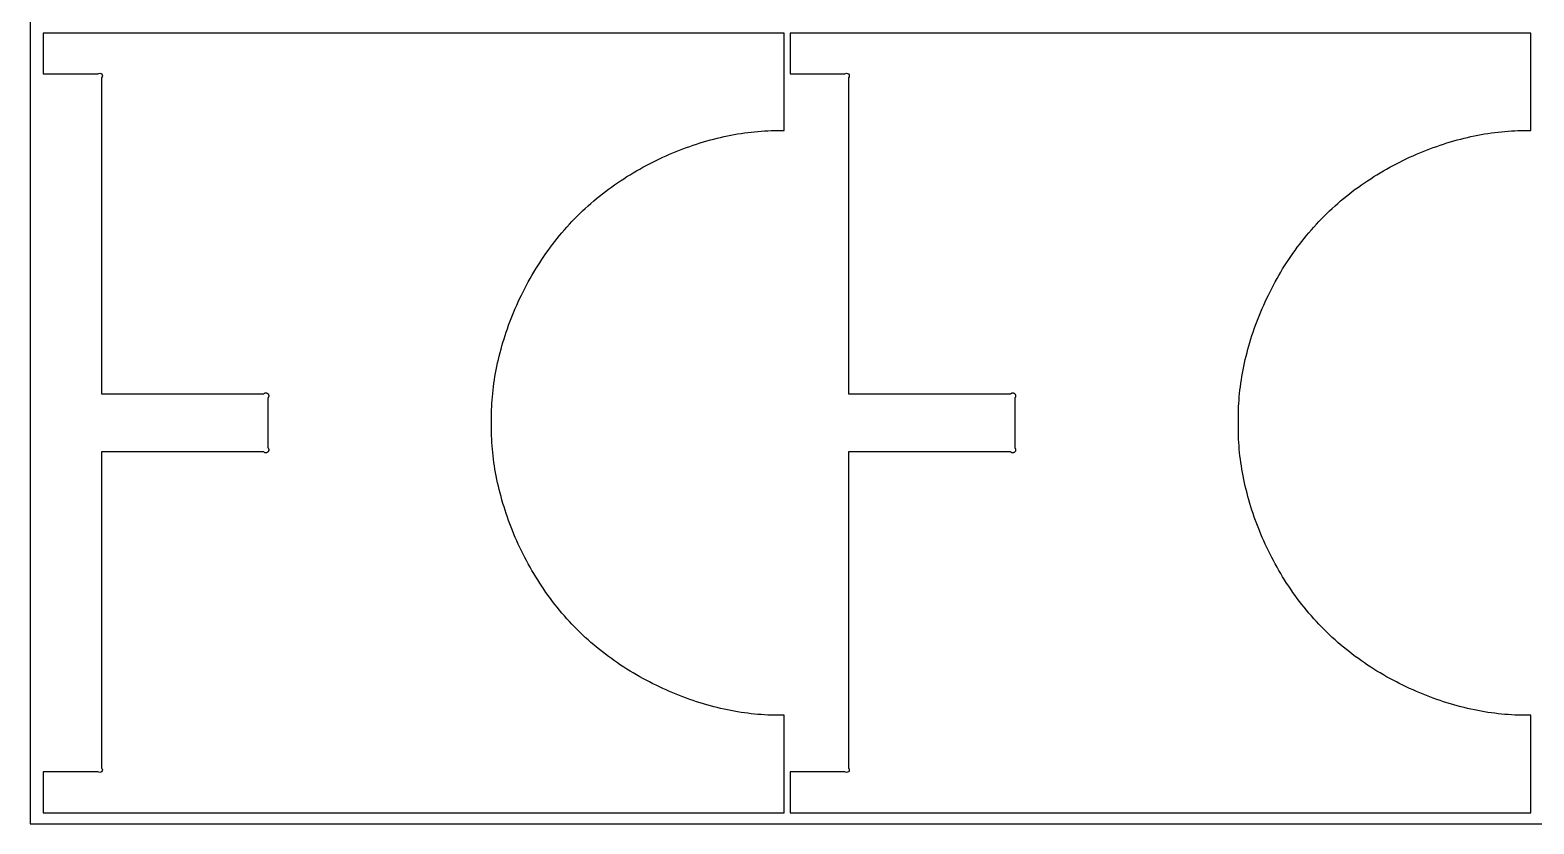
# Model space of a CAD drawing. Header units: millimetres. Extents: x 30777 to 32877, y 4913 to 5813.
# Drawn here: x 30777 to 31639, y 4913 to 5368 of the extents above; entities that cross this region are included whole.
import ezdxf

# ---------------------------------------------------------------- set-up
doc = ezdxf.new("R2010")
doc.units = ezdxf.units.MM
doc.layers.add('Predeterminada', color=18, linetype='Continuous', true_color=0x000000)
doc.layers.add('TABURETE_ASPIRE', color=18, linetype='Continuous', true_color=0x4c0000)

msp = doc.modelspace()

# ---------------------------------------------------------------- linework, layer by layer
at = {"layer": 'Predeterminada'}
msp.add_lwpolyline([(30776.86, 4912.79), (32876.86, 4912.79), (32876.86, 5812.79), (30776.86, 5812.79)], close=True, dxfattribs=at)
at = {"layer": 'TABURETE_ASPIRE'}
for p, q in [((30817.84, 5366.14), (30784.33, 5366.14)), ((30784.33, 5366.14), (30784.33, 5342.69)), ((31208.88, 5366.14), (30817.84, 5366.14)), ((31208.88, 5310.28), (31208.88, 5366.14)), ((31245.84, 5366.14), (31212.33, 5366.14)), ((31212.33, 5366.14), (31212.33, 5342.69)), ((31636.88, 5366.14), (31245.84, 5366.14)), ((31636.88, 5310.28), (31636.88, 5366.14)), ((30784.33, 5342.69), (30815.71, 5342.69)), ((30817.84, 5340.55), (30817.84, 5159.36)), ((31212.33, 5342.69), (31243.71, 5342.69)), ((31245.84, 5340.55), (31245.84, 5159.36)), ((31182.32, 5308.31), (31184.27, 5308.62)), ((31184.27, 5308.62), (31186.2, 5308.91)), ((31186.2, 5308.91), (31188.14, 5309.17)), ((31188.14, 5309.17), (31190.06, 5309.41)), ((31190.06, 5309.41), (31191.98, 5309.62)), ((31191.98, 5309.62), (31193.89, 5309.8)), ((31193.89, 5309.8), (31195.8, 5309.95)), ((31195.8, 5309.95), (31197.7, 5310.08)), ((31197.7, 5310.08), (31199.58, 5310.18)), ((31199.58, 5310.18), (31201.46, 5310.26)), ((31201.46, 5310.26), (31203.33, 5310.3)), ((31203.33, 5310.3), (31205.19, 5310.32)), ((31205.19, 5310.32), (31207.04, 5310.32)), ((31207.04, 5310.32), (31208.88, 5310.28)), ((31610.32, 5308.31), (31612.27, 5308.62)), ((31612.27, 5308.62), (31614.2, 5308.91)), ((31614.2, 5308.91), (31616.14, 5309.17)), ((31616.14, 5309.17), (31618.06, 5309.41)), ((31618.06, 5309.41), (31619.98, 5309.62)), ((31619.98, 5309.62), (31621.89, 5309.8)), ((31621.89, 5309.8), (31623.8, 5309.95)), ((31623.8, 5309.95), (31625.7, 5310.08)), ((31625.7, 5310.08), (31627.58, 5310.18)), ((31627.58, 5310.18), (31629.46, 5310.26)), ((31629.46, 5310.26), (31631.33, 5310.3)), ((31631.33, 5310.3), (31633.19, 5310.32)), ((31633.19, 5310.32), (31635.04, 5310.32)), ((31635.04, 5310.32), (31636.88, 5310.28)), ((31149.06, 5299.04), (31151, 5299.79)), ((31151, 5299.79), (31152.95, 5300.51)), ((31152.95, 5300.51), (31154.91, 5301.21)), ((31154.91, 5301.21), (31156.86, 5301.88)), ((31156.86, 5301.88), (31158.82, 5302.53)), ((31158.82, 5302.53), (31160.78, 5303.15)), ((31160.78, 5303.15), (31162.75, 5303.75)), ((31162.75, 5303.75), (31164.71, 5304.32)), ((31164.71, 5304.32), (31166.67, 5304.86)), ((31166.67, 5304.86), (31168.63, 5305.38)), ((31168.63, 5305.38), (31170.6, 5305.88)), ((31170.6, 5305.88), (31172.56, 5306.35)), ((31172.56, 5306.35), (31174.52, 5306.79)), ((31174.52, 5306.79), (31176.47, 5307.21)), ((31176.47, 5307.21), (31178.43, 5307.6)), ((31178.43, 5307.6), (31180.38, 5307.97)), ((31180.38, 5307.97), (31182.32, 5308.31)), ((31577.06, 5299.04), (31579, 5299.79)), ((31579, 5299.79), (31580.95, 5300.51)), ((31580.95, 5300.51), (31582.91, 5301.21)), ((31582.91, 5301.21), (31584.86, 5301.88)), ((31584.86, 5301.88), (31586.82, 5302.53)), ((31586.82, 5302.53), (31588.78, 5303.15)), ((31588.78, 5303.15), (31590.75, 5303.75)), ((31590.75, 5303.75), (31592.71, 5304.32)), ((31592.71, 5304.32), (31594.67, 5304.86)), ((31594.67, 5304.86), (31596.63, 5305.38)), ((31596.63, 5305.38), (31598.6, 5305.88)), ((31598.6, 5305.88), (31600.56, 5306.35)), ((31600.56, 5306.35), (31602.52, 5306.79)), ((31602.52, 5306.79), (31604.47, 5307.21)), ((31604.47, 5307.21), (31606.43, 5307.6)), ((31606.43, 5307.6), (31608.38, 5307.97)), ((31608.38, 5307.97), (31610.32, 5308.31)), ((31129.92, 5290.24), (31131.8, 5291.23)), ((31131.8, 5291.23), (31133.69, 5292.2)), ((31133.69, 5292.2), (31135.58, 5293.14)), ((31135.58, 5293.14), (31137.49, 5294.05)), ((31137.49, 5294.05), (31139.4, 5294.95)), ((31139.4, 5294.95), (31141.32, 5295.81)), ((31141.32, 5295.81), (31143.25, 5296.66)), ((31143.25, 5296.66), (31145.18, 5297.48)), ((31145.18, 5297.48), (31147.11, 5298.27)), ((31147.11, 5298.27), (31149.06, 5299.04)), ((31557.92, 5290.24), (31559.8, 5291.23)), ((31559.8, 5291.23), (31561.69, 5292.2)), ((31561.69, 5292.2), (31563.58, 5293.14)), ((31563.58, 5293.14), (31565.49, 5294.05)), ((31565.49, 5294.05), (31567.4, 5294.95)), ((31567.4, 5294.95), (31569.32, 5295.81)), ((31569.32, 5295.81), (31571.25, 5296.66)), ((31571.25, 5296.66), (31573.18, 5297.48)), ((31573.18, 5297.48), (31575.11, 5298.27)), ((31575.11, 5298.27), (31577.06, 5299.04)), ((31115.27, 5281.5), (31117.06, 5282.67)), ((31117.06, 5282.67), (31118.86, 5283.83)), ((31118.86, 5283.83), (31120.68, 5284.95)), ((31120.68, 5284.95), (31122.5, 5286.06)), ((31122.5, 5286.06), (31124.34, 5287.14)), ((31124.34, 5287.14), (31126.19, 5288.2)), ((31126.19, 5288.2), (31128.05, 5289.23)), ((31128.05, 5289.23), (31129.92, 5290.24)), ((31543.27, 5281.5), (31545.06, 5282.67)), ((31545.06, 5282.67), (31546.86, 5283.83)), ((31546.86, 5283.83), (31548.68, 5284.95)), ((31548.68, 5284.95), (31550.5, 5286.06)), ((31550.5, 5286.06), (31552.34, 5287.14)), ((31552.34, 5287.14), (31554.19, 5288.2)), ((31554.19, 5288.2), (31556.05, 5289.23)), ((31556.05, 5289.23), (31557.92, 5290.24)), ((31103.16, 5272.65), (31104.85, 5273.98)), ((31104.85, 5273.98), (31106.54, 5275.29)), ((31106.54, 5275.29), (31108.26, 5276.58)), ((31108.26, 5276.58), (31109.99, 5277.84)), ((31109.99, 5277.84), (31111.74, 5279.08)), ((31111.74, 5279.08), (31113.5, 5280.3)), ((31113.5, 5280.3), (31115.27, 5281.5)), ((31531.16, 5272.65), (31532.85, 5273.98)), ((31532.85, 5273.98), (31534.54, 5275.29)), ((31534.54, 5275.29), (31536.26, 5276.58)), ((31536.26, 5276.58), (31537.99, 5277.84)), ((31537.99, 5277.84), (31539.74, 5279.08)), ((31539.74, 5279.08), (31541.5, 5280.3)), ((31541.5, 5280.3), (31543.27, 5281.5)), ((31093.46, 5264.19), (31095.03, 5265.65)), ((31095.03, 5265.65), (31096.62, 5267.1)), ((31096.62, 5267.1), (31098.23, 5268.52)), ((31098.23, 5268.52), (31099.85, 5269.91)), ((31099.85, 5269.91), (31101.5, 5271.29)), ((31101.5, 5271.29), (31103.16, 5272.65)), ((31521.46, 5264.19), (31523.03, 5265.65)), ((31523.03, 5265.65), (31524.62, 5267.1)), ((31524.62, 5267.1), (31526.23, 5268.52)), ((31526.23, 5268.52), (31527.85, 5269.91)), ((31527.85, 5269.91), (31529.5, 5271.29)), ((31529.5, 5271.29), (31531.16, 5272.65)), ((31085.92, 5256.55), (31087.39, 5258.12)), ((31087.39, 5258.12), (31088.87, 5259.67)), ((31088.87, 5259.67), (31089.62, 5260.43)), ((31089.62, 5260.43), (31090.38, 5261.2)), ((31090.38, 5261.2), (31091.14, 5261.95)), ((31091.14, 5261.95), (31091.91, 5262.7)), ((31091.91, 5262.7), (31093.46, 5264.19)), ((31513.92, 5256.55), (31515.39, 5258.12)), ((31515.39, 5258.12), (31516.87, 5259.67)), ((31516.87, 5259.67), (31517.62, 5260.43)), ((31517.62, 5260.43), (31518.38, 5261.2)), ((31518.38, 5261.2), (31519.14, 5261.95)), ((31519.14, 5261.95), (31519.91, 5262.7)), ((31519.91, 5262.7), (31521.46, 5264.19)), ((31077.6, 5246.73), (31078.93, 5248.41)), ((31078.93, 5248.41), (31080.28, 5250.07)), ((31080.28, 5250.07), (31081.66, 5251.72)), ((31081.66, 5251.72), (31083.06, 5253.35)), ((31083.06, 5253.35), (31084.48, 5254.96)), ((31084.48, 5254.96), (31085.92, 5256.55)), ((31505.6, 5246.73), (31506.93, 5248.41)), ((31506.93, 5248.41), (31508.28, 5250.07)), ((31508.28, 5250.07), (31509.66, 5251.72)), ((31509.66, 5251.72), (31511.06, 5253.35)), ((31511.06, 5253.35), (31512.48, 5254.96)), ((31512.48, 5254.96), (31513.92, 5256.55)), ((31071.27, 5238.08), (31072.49, 5239.84)), ((31072.49, 5239.84), (31073.73, 5241.58)), ((31073.73, 5241.58), (31075, 5243.32)), ((31075, 5243.32), (31076.29, 5245.03)), ((31076.29, 5245.03), (31077.6, 5246.73)), ((31499.27, 5238.08), (31500.49, 5239.84)), ((31500.49, 5239.84), (31501.73, 5241.58)), ((31501.73, 5241.58), (31503, 5243.32)), ((31503, 5243.32), (31504.29, 5245.03)), ((31504.29, 5245.03), (31505.6, 5246.73)), ((31065.52, 5229.07), (31066.62, 5230.9)), ((31066.62, 5230.9), (31067.75, 5232.71)), ((31067.75, 5232.71), (31068.9, 5234.52)), ((31068.9, 5234.52), (31070.07, 5236.3)), ((31070.07, 5236.3), (31071.27, 5238.08)), ((31493.52, 5229.07), (31494.62, 5230.9)), ((31494.62, 5230.9), (31495.75, 5232.71)), ((31495.75, 5232.71), (31496.9, 5234.52)), ((31496.9, 5234.52), (31498.07, 5236.3)), ((31498.07, 5236.3), (31499.27, 5238.08)), ((31061.33, 5221.66), (31062.34, 5223.53)), ((31062.34, 5223.53), (31063.38, 5225.39)), ((31063.38, 5225.39), (31064.43, 5227.24)), ((31064.43, 5227.24), (31065.52, 5229.07)), ((31489.33, 5221.66), (31490.34, 5223.53)), ((31490.34, 5223.53), (31491.38, 5225.39)), ((31491.38, 5225.39), (31492.43, 5227.24)), ((31492.43, 5227.24), (31493.52, 5229.07)), ((31056.63, 5212.17), (31057.52, 5214.09)), ((31057.52, 5214.09), (31058.44, 5215.99)), ((31058.44, 5215.99), (31059.38, 5217.89)), ((31059.38, 5217.89), (31060.34, 5219.78)), ((31060.34, 5219.78), (31061.33, 5221.66)), ((31484.63, 5212.17), (31485.52, 5214.09)), ((31485.52, 5214.09), (31486.44, 5215.99)), ((31486.44, 5215.99), (31487.38, 5217.89)), ((31487.38, 5217.89), (31488.34, 5219.78)), ((31488.34, 5219.78), (31489.33, 5221.66)), ((31053.3, 5204.46), (31054.1, 5206.4)), ((31054.1, 5206.4), (31054.92, 5208.33)), ((31054.92, 5208.33), (31055.76, 5210.26)), ((31055.76, 5210.26), (31056.63, 5212.17)), ((31481.3, 5204.46), (31482.1, 5206.4)), ((31482.1, 5206.4), (31482.92, 5208.33)), ((31482.92, 5208.33), (31483.76, 5210.26)), ((31483.76, 5210.26), (31484.63, 5212.17)), ((31049.69, 5194.71), (31050.37, 5196.67)), ((31050.37, 5196.67), (31051.06, 5198.62)), ((31051.06, 5198.62), (31051.79, 5200.57)), ((31051.79, 5200.57), (31052.53, 5202.52)), ((31052.53, 5202.52), (31053.3, 5204.46)), ((31477.69, 5194.71), (31478.37, 5196.67)), ((31478.37, 5196.67), (31479.06, 5198.62)), ((31479.06, 5198.62), (31479.79, 5200.57)), ((31479.79, 5200.57), (31480.53, 5202.52)), ((31480.53, 5202.52), (31481.3, 5204.46)), ((31047.26, 5186.87), (31047.83, 5188.83)), ((31047.83, 5188.83), (31048.43, 5190.79)), ((31048.43, 5190.79), (31049.05, 5192.75)), ((31049.05, 5192.75), (31049.69, 5194.71)), ((31475.26, 5186.87), (31475.83, 5188.83)), ((31475.83, 5188.83), (31476.43, 5190.79)), ((31476.43, 5190.79), (31477.05, 5192.75)), ((31477.05, 5192.75), (31477.69, 5194.71)), ((31045.22, 5179.02), (31045.69, 5180.98)), ((31045.69, 5180.98), (31046.19, 5182.94)), ((31046.19, 5182.94), (31046.71, 5184.9)), ((31046.71, 5184.9), (31047.26, 5186.87)), ((31473.22, 5179.02), (31473.69, 5180.98)), ((31473.69, 5180.98), (31474.19, 5182.94)), ((31474.19, 5182.94), (31474.71, 5184.9)), ((31474.71, 5184.9), (31475.26, 5186.87)), ((31043.26, 5169.25), (31043.6, 5171.2)), ((31043.6, 5171.2), (31043.97, 5173.15)), ((31043.97, 5173.15), (31044.36, 5175.1)), ((31044.36, 5175.1), (31044.78, 5177.06)), ((31044.78, 5177.06), (31045.22, 5179.02)), ((31471.26, 5169.25), (31471.6, 5171.2)), ((31471.6, 5171.2), (31471.97, 5173.15)), ((31471.97, 5173.15), (31472.36, 5175.1)), ((31472.36, 5175.1), (31472.78, 5177.06)), ((31472.78, 5177.06), (31473.22, 5179.02)), ((31042.17, 5161.51), (31042.4, 5163.44)), ((31042.4, 5163.44), (31042.66, 5165.37)), ((31042.66, 5165.37), (31042.95, 5167.31)), ((31042.95, 5167.31), (31043.26, 5169.25)), ((31470.17, 5161.51), (31470.4, 5163.44)), ((31470.4, 5163.44), (31470.66, 5165.37)), ((31470.66, 5165.37), (31470.95, 5167.31)), ((31470.95, 5167.31), (31471.26, 5169.25)), ((30817.84, 5159.36), (30910.75, 5159.36)), ((30910.75, 5159.36), (30910.86, 5159.48)), ((30910.86, 5159.48), (30910.98, 5159.58)), ((30910.98, 5159.58), (30911.12, 5159.66)), ((30911.12, 5159.66), (30911.27, 5159.73)), ((30911.27, 5159.73), (30911.43, 5159.78)), ((30911.43, 5159.78), (30911.6, 5159.82)), ((30911.6, 5159.82), (30911.77, 5159.84)), ((30911.77, 5159.84), (30911.94, 5159.85)), ((30911.94, 5159.85), (30912.11, 5159.84)), ((30912.11, 5159.84), (30912.28, 5159.82)), ((30912.28, 5159.82), (30912.45, 5159.78)), ((30912.45, 5159.78), (30912.61, 5159.73)), ((30912.61, 5159.73), (30912.76, 5159.66)), ((30912.76, 5159.66), (30912.89, 5159.58)), ((30912.89, 5159.58), (30913.02, 5159.48)), ((30913.02, 5159.48), (30913.12, 5159.36)), ((30913.12, 5159.36), (30913.24, 5159.26)), ((30913.24, 5157.1), (30913.12, 5156.99)), ((30913.12, 5156.99), (30913.12, 5128.39)), ((30913.24, 5159.26), (30913.33, 5159.13)), ((30913.33, 5157.23), (30913.24, 5157.1)), ((30913.33, 5159.13), (30913.42, 5159)), ((30913.42, 5157.36), (30913.33, 5157.23)), ((30913.42, 5159), (30913.49, 5158.85)), ((30913.49, 5157.51), (30913.42, 5157.36)), ((30913.49, 5158.85), (30913.54, 5158.69)), ((30913.54, 5157.67), (30913.49, 5157.51)), ((30913.54, 5158.69), (30913.58, 5158.52)), ((30913.58, 5157.84), (30913.54, 5157.67)), ((30913.58, 5158.52), (30913.6, 5158.35)), ((30913.6, 5158.01), (30913.58, 5157.84)), ((30913.6, 5158.35), (30913.61, 5158.18)), ((30913.61, 5158.18), (30913.6, 5158.01)), ((31041.39, 5151.99), (31041.49, 5153.88)), ((31041.49, 5153.88), (31041.62, 5155.78)), ((31041.62, 5155.78), (31041.78, 5157.68)), ((31041.78, 5157.68), (31041.96, 5159.59)), ((31041.96, 5159.59), (31042.17, 5161.51)), ((31245.84, 5159.36), (31338.75, 5159.36)), ((31338.75, 5159.36), (31338.86, 5159.48)), ((31338.86, 5159.48), (31338.98, 5159.58)), ((31338.98, 5159.58), (31339.12, 5159.66)), ((31339.12, 5159.66), (31339.27, 5159.73)), ((31339.27, 5159.73), (31339.43, 5159.78)), ((31339.43, 5159.78), (31339.6, 5159.82)), ((31339.6, 5159.82), (31339.77, 5159.84)), ((31339.77, 5159.84), (31339.94, 5159.85)), ((31339.94, 5159.85), (31340.11, 5159.84)), ((31340.11, 5159.84), (31340.28, 5159.82)), ((31340.28, 5159.82), (31340.45, 5159.78)), ((31340.45, 5159.78), (31340.61, 5159.73)), ((31340.61, 5159.73), (31340.76, 5159.66)), ((31340.76, 5159.66), (31340.89, 5159.58)), ((31340.89, 5159.58), (31341.02, 5159.48)), ((31341.02, 5159.48), (31341.12, 5159.36)), ((31341.12, 5159.36), (31341.24, 5159.26)), ((31341.24, 5157.1), (31341.12, 5156.99)), ((31341.12, 5156.99), (31341.12, 5128.39)), ((31341.24, 5159.26), (31341.33, 5159.13)), ((31341.33, 5157.23), (31341.24, 5157.1)), ((31341.33, 5159.13), (31341.42, 5159)), ((31341.42, 5157.36), (31341.33, 5157.23)), ((31341.42, 5159), (31341.49, 5158.85)), ((31341.49, 5157.51), (31341.42, 5157.36)), ((31341.49, 5158.85), (31341.54, 5158.69)), ((31341.54, 5157.67), (31341.49, 5157.51)), ((31341.54, 5158.69), (31341.58, 5158.52)), ((31341.58, 5157.84), (31341.54, 5157.67)), ((31341.58, 5158.52), (31341.6, 5158.35)), ((31341.6, 5158.01), (31341.58, 5157.84)), ((31341.6, 5158.35), (31341.61, 5158.18)), ((31341.61, 5158.18), (31341.6, 5158.01)), ((31469.39, 5151.99), (31469.49, 5153.88)), ((31469.49, 5153.88), (31469.62, 5155.78)), ((31469.62, 5155.78), (31469.78, 5157.68)), ((31469.78, 5157.68), (31469.96, 5159.59)), ((31469.96, 5159.59), (31470.17, 5161.51)), ((31041.25, 5146.38), (31041.27, 5148.24)), ((31041.26, 5144.53), (31041.25, 5146.38)), ((31041.27, 5148.24), (31041.32, 5150.11)), ((31041.32, 5150.11), (31041.39, 5151.99)), ((31469.25, 5146.38), (31469.27, 5148.24)), ((31469.26, 5144.53), (31469.25, 5146.38)), ((31469.27, 5148.24), (31469.32, 5150.11)), ((31469.32, 5150.11), (31469.39, 5151.99)), ((31041.25, 5139.01), (31041.26, 5140.86)), ((31041.27, 5137.15), (31041.25, 5139.01)), ((31041.29, 5142.69), (31041.26, 5144.53)), ((31041.26, 5140.86), (31041.29, 5142.69)), ((31041.32, 5135.28), (31041.27, 5137.15)), ((31469.25, 5139.01), (31469.26, 5140.86)), ((31469.27, 5137.15), (31469.25, 5139.01)), ((31469.29, 5142.69), (31469.26, 5144.53)), ((31469.26, 5140.86), (31469.29, 5142.69)), ((31469.32, 5135.28), (31469.27, 5137.15)), ((30913.12, 5128.39), (30913.24, 5128.29)), ((30913.24, 5128.29), (30913.33, 5128.16)), ((30913.33, 5128.16), (30913.42, 5128.03)), ((30913.42, 5128.03), (30913.49, 5127.88)), ((30913.49, 5127.88), (30913.54, 5127.72)), ((30913.54, 5127.72), (30913.58, 5127.55)), ((30913.58, 5127.55), (30913.6, 5127.38)), ((31041.39, 5133.4), (31041.32, 5135.28)), ((31041.49, 5131.51), (31041.39, 5133.4)), ((31041.62, 5129.61), (31041.49, 5131.51)), ((31041.78, 5127.71), (31041.62, 5129.61)), ((31041.96, 5125.79), (31041.78, 5127.71)), ((31341.12, 5128.39), (31341.24, 5128.29)), ((31341.24, 5128.29), (31341.33, 5128.16)), ((31341.33, 5128.16), (31341.42, 5128.03)), ((31341.42, 5128.03), (31341.49, 5127.88)), ((31341.49, 5127.88), (31341.54, 5127.72)), ((31341.54, 5127.72), (31341.58, 5127.55)), ((31341.58, 5127.55), (31341.6, 5127.38)), ((31469.39, 5133.4), (31469.32, 5135.28)), ((31469.49, 5131.51), (31469.39, 5133.4)), ((31469.62, 5129.61), (31469.49, 5131.51)), ((31469.78, 5127.71), (31469.62, 5129.61)), ((31469.96, 5125.79), (31469.78, 5127.71)), ((30910.75, 5126.02), (30817.84, 5126.02)), ((30817.84, 5126.02), (30817.84, 4944.84)), ((30910.86, 5125.91), (30910.75, 5126.02)), ((30910.98, 5125.81), (30910.86, 5125.91)), ((30911.12, 5125.73), (30910.98, 5125.81)), ((30911.27, 5125.66), (30911.12, 5125.73)), ((30911.43, 5125.61), (30911.27, 5125.66)), ((30911.6, 5125.57), (30911.43, 5125.61)), ((30911.77, 5125.55), (30911.6, 5125.57)), ((30911.94, 5125.54), (30911.77, 5125.55)), ((30912.11, 5125.55), (30911.94, 5125.54)), ((30912.28, 5125.57), (30912.11, 5125.55)), ((30912.45, 5125.61), (30912.28, 5125.57)), ((30912.61, 5125.66), (30912.45, 5125.61)), ((30912.76, 5125.73), (30912.61, 5125.66)), ((30912.89, 5125.81), (30912.76, 5125.73)), ((30913.02, 5125.91), (30912.89, 5125.81)), ((30913.12, 5126.02), (30913.02, 5125.91)), ((30913.24, 5126.13), (30913.12, 5126.02)), ((30913.33, 5126.25), (30913.24, 5126.13)), ((30913.42, 5126.39), (30913.33, 5126.25)), ((30913.49, 5126.54), (30913.42, 5126.39)), ((30913.54, 5126.7), (30913.49, 5126.54)), ((30913.58, 5126.87), (30913.54, 5126.7)), ((30913.6, 5127.04), (30913.58, 5126.87)), ((30913.6, 5127.38), (30913.61, 5127.21)), ((30913.61, 5127.21), (30913.6, 5127.04)), ((31042.17, 5123.88), (31041.96, 5125.79)), ((31042.4, 5121.95), (31042.17, 5123.88)), ((31042.66, 5120.02), (31042.4, 5121.95)), ((31042.95, 5118.08), (31042.66, 5120.02)), ((31338.75, 5126.02), (31245.84, 5126.02)), ((31245.84, 5126.02), (31245.84, 4944.84)), ((31338.86, 5125.91), (31338.75, 5126.02)), ((31338.98, 5125.81), (31338.86, 5125.91)), ((31339.12, 5125.73), (31338.98, 5125.81)), ((31339.27, 5125.66), (31339.12, 5125.73)), ((31339.43, 5125.61), (31339.27, 5125.66)), ((31339.6, 5125.57), (31339.43, 5125.61)), ((31339.77, 5125.55), (31339.6, 5125.57)), ((31339.94, 5125.54), (31339.77, 5125.55)), ((31340.11, 5125.55), (31339.94, 5125.54)), ((31340.28, 5125.57), (31340.11, 5125.55)), ((31340.45, 5125.61), (31340.28, 5125.57)), ((31340.61, 5125.66), (31340.45, 5125.61)), ((31340.76, 5125.73), (31340.61, 5125.66)), ((31340.89, 5125.81), (31340.76, 5125.73)), ((31341.02, 5125.91), (31340.89, 5125.81)), ((31341.12, 5126.02), (31341.02, 5125.91)), ((31341.24, 5126.13), (31341.12, 5126.02)), ((31341.33, 5126.25), (31341.24, 5126.13)), ((31341.42, 5126.39), (31341.33, 5126.25)), ((31341.49, 5126.54), (31341.42, 5126.39)), ((31341.54, 5126.7), (31341.49, 5126.54)), ((31341.58, 5126.87), (31341.54, 5126.7)), ((31341.6, 5127.04), (31341.58, 5126.87)), ((31341.6, 5127.38), (31341.61, 5127.21)), ((31341.61, 5127.21), (31341.6, 5127.04)), ((31470.17, 5123.88), (31469.96, 5125.79)), ((31470.4, 5121.95), (31470.17, 5123.88)), ((31470.66, 5120.02), (31470.4, 5121.95)), ((31470.95, 5118.08), (31470.66, 5120.02)), ((31043.26, 5116.14), (31042.95, 5118.08)), ((31043.6, 5114.19), (31043.26, 5116.14)), ((31043.97, 5112.24), (31043.6, 5114.19)), ((31044.36, 5110.29), (31043.97, 5112.24)), ((31044.78, 5108.33), (31044.36, 5110.29)), ((31471.26, 5116.14), (31470.95, 5118.08)), ((31471.6, 5114.19), (31471.26, 5116.14)), ((31471.97, 5112.24), (31471.6, 5114.19)), ((31472.36, 5110.29), (31471.97, 5112.24)), ((31472.78, 5108.33), (31472.36, 5110.29)), ((31045.22, 5106.37), (31044.78, 5108.33)), ((31045.69, 5104.41), (31045.22, 5106.37)), ((31046.19, 5102.45), (31045.69, 5104.41)), ((31046.71, 5100.49), (31046.19, 5102.45)), ((31473.22, 5106.37), (31472.78, 5108.33)), ((31473.69, 5104.41), (31473.22, 5106.37)), ((31474.19, 5102.45), (31473.69, 5104.41)), ((31474.71, 5100.49), (31474.19, 5102.45)), ((31047.26, 5098.52), (31046.71, 5100.49)), ((31047.83, 5096.56), (31047.26, 5098.52)), ((31048.43, 5094.6), (31047.83, 5096.56)), ((31049.05, 5092.64), (31048.43, 5094.6)), ((31475.26, 5098.52), (31474.71, 5100.49)), ((31475.83, 5096.56), (31475.26, 5098.52)), ((31476.43, 5094.6), (31475.83, 5096.56)), ((31477.05, 5092.64), (31476.43, 5094.6)), ((31049.69, 5090.68), (31049.05, 5092.64)), ((31050.37, 5088.72), (31049.69, 5090.68)), ((31051.06, 5086.77), (31050.37, 5088.72)), ((31051.79, 5084.82), (31051.06, 5086.77)), ((31052.53, 5082.87), (31051.79, 5084.82)), ((31477.69, 5090.68), (31477.05, 5092.64)), ((31478.37, 5088.72), (31477.69, 5090.68)), ((31479.06, 5086.77), (31478.37, 5088.72)), ((31479.79, 5084.82), (31479.06, 5086.77)), ((31480.53, 5082.87), (31479.79, 5084.82)), ((31053.3, 5080.93), (31052.53, 5082.87)), ((31054.1, 5078.99), (31053.3, 5080.93)), ((31054.92, 5077.06), (31054.1, 5078.99)), ((31055.76, 5075.13), (31054.92, 5077.06)), ((31481.3, 5080.93), (31480.53, 5082.87)), ((31482.1, 5078.99), (31481.3, 5080.93)), ((31482.92, 5077.06), (31482.1, 5078.99)), ((31483.76, 5075.13), (31482.92, 5077.06)), ((31056.63, 5073.21), (31055.76, 5075.13)), ((31057.52, 5071.3), (31056.63, 5073.21)), ((31058.44, 5069.4), (31057.52, 5071.3)), ((31059.38, 5067.5), (31058.44, 5069.4)), ((31060.34, 5065.61), (31059.38, 5067.5)), ((31484.63, 5073.21), (31483.76, 5075.13)), ((31485.52, 5071.3), (31484.63, 5073.21)), ((31486.44, 5069.4), (31485.52, 5071.3)), ((31487.38, 5067.5), (31486.44, 5069.4)), ((31488.34, 5065.61), (31487.38, 5067.5)), ((31061.33, 5063.73), (31060.34, 5065.61)), ((31062.34, 5061.86), (31061.33, 5063.73)), ((31063.38, 5060), (31062.34, 5061.86)), ((31064.43, 5058.15), (31063.38, 5060)), ((31489.33, 5063.73), (31488.34, 5065.61)), ((31490.34, 5061.86), (31489.33, 5063.73)), ((31491.38, 5060), (31490.34, 5061.86)), ((31492.43, 5058.15), (31491.38, 5060)), ((31065.52, 5056.31), (31064.43, 5058.15)), ((31066.62, 5054.49), (31065.52, 5056.31)), ((31067.75, 5052.67), (31066.62, 5054.49)), ((31068.9, 5050.87), (31067.75, 5052.67)), ((31070.07, 5049.08), (31068.9, 5050.87)), ((31493.52, 5056.31), (31492.43, 5058.15)), ((31494.62, 5054.49), (31493.52, 5056.31)), ((31495.75, 5052.67), (31494.62, 5054.49)), ((31496.9, 5050.87), (31495.75, 5052.67)), ((31498.07, 5049.08), (31496.9, 5050.87)), ((31071.27, 5047.31), (31070.07, 5049.08)), ((31072.49, 5045.55), (31071.27, 5047.31)), ((31073.73, 5043.8), (31072.49, 5045.55)), ((31075, 5042.07), (31073.73, 5043.8)), ((31076.29, 5040.36), (31075, 5042.07)), ((31499.27, 5047.31), (31498.07, 5049.08)), ((31500.49, 5045.55), (31499.27, 5047.31)), ((31501.73, 5043.8), (31500.49, 5045.55)), ((31503, 5042.07), (31501.73, 5043.8)), ((31504.29, 5040.36), (31503, 5042.07)), ((31077.6, 5038.66), (31076.29, 5040.36)), ((31078.93, 5036.98), (31077.6, 5038.66)), ((31080.28, 5035.31), (31078.93, 5036.98)), ((31081.66, 5033.67), (31080.28, 5035.31)), ((31083.06, 5032.04), (31081.66, 5033.67)), ((31505.6, 5038.66), (31504.29, 5040.36)), ((31506.93, 5036.98), (31505.6, 5038.66)), ((31508.28, 5035.31), (31506.93, 5036.98)), ((31509.66, 5033.67), (31508.28, 5035.31)), ((31511.06, 5032.04), (31509.66, 5033.67)), ((31084.48, 5030.43), (31083.06, 5032.04)), ((31085.92, 5028.84), (31084.48, 5030.43)), ((31087.39, 5027.27), (31085.92, 5028.84)), ((31088.87, 5025.72), (31087.39, 5027.27)), ((31089.62, 5024.95), (31088.87, 5025.72)), ((31090.38, 5024.19), (31089.62, 5024.95)), ((31091.14, 5023.44), (31090.38, 5024.19)), ((31512.48, 5030.43), (31511.06, 5032.04)), ((31513.92, 5028.84), (31512.48, 5030.43)), ((31515.39, 5027.27), (31513.92, 5028.84)), ((31516.87, 5025.72), (31515.39, 5027.27)), ((31517.62, 5024.95), (31516.87, 5025.72)), ((31518.38, 5024.19), (31517.62, 5024.95)), ((31519.14, 5023.44), (31518.38, 5024.19)), ((31091.91, 5022.68), (31091.14, 5023.44)), ((31093.46, 5021.2), (31091.91, 5022.68)), ((31095.03, 5019.73), (31093.46, 5021.2)), ((31096.62, 5018.29), (31095.03, 5019.73)), ((31098.23, 5016.87), (31096.62, 5018.29)), ((31099.85, 5015.47), (31098.23, 5016.87)), ((31101.5, 5014.1), (31099.85, 5015.47)), ((31519.91, 5022.68), (31519.14, 5023.44)), ((31521.46, 5021.2), (31519.91, 5022.68)), ((31523.03, 5019.73), (31521.46, 5021.2)), ((31524.62, 5018.29), (31523.03, 5019.73)), ((31526.23, 5016.87), (31524.62, 5018.29)), ((31527.85, 5015.47), (31526.23, 5016.87)), ((31529.5, 5014.1), (31527.85, 5015.47)), ((31103.16, 5012.74), (31101.5, 5014.1)), ((31104.85, 5011.41), (31103.16, 5012.74)), ((31106.54, 5010.1), (31104.85, 5011.41)), ((31108.26, 5008.81), (31106.54, 5010.1)), ((31109.99, 5007.55), (31108.26, 5008.81)), ((31111.74, 5006.3), (31109.99, 5007.55)), ((31531.16, 5012.74), (31529.5, 5014.1)), ((31532.85, 5011.41), (31531.16, 5012.74)), ((31534.54, 5010.1), (31532.85, 5011.41)), ((31536.26, 5008.81), (31534.54, 5010.1)), ((31537.99, 5007.55), (31536.26, 5008.81)), ((31539.74, 5006.3), (31537.99, 5007.55)), ((31113.5, 5005.09), (31111.74, 5006.3)), ((31115.27, 5003.89), (31113.5, 5005.09)), ((31117.06, 5002.71), (31115.27, 5003.89)), ((31118.86, 5001.56), (31117.06, 5002.71)), ((31120.68, 5000.43), (31118.86, 5001.56)), ((31122.5, 4999.33), (31120.68, 5000.43)), ((31124.34, 4998.25), (31122.5, 4999.33)), ((31126.19, 4997.19), (31124.34, 4998.25)), ((31541.5, 5005.09), (31539.74, 5006.3)), ((31543.27, 5003.89), (31541.5, 5005.09)), ((31545.06, 5002.71), (31543.27, 5003.89)), ((31546.86, 5001.56), (31545.06, 5002.71)), ((31548.68, 5000.43), (31546.86, 5001.56)), ((31550.5, 4999.33), (31548.68, 5000.43)), ((31552.34, 4998.25), (31550.5, 4999.33)), ((31554.19, 4997.19), (31552.34, 4998.25)), ((31128.05, 4996.15), (31126.19, 4997.19)), ((31129.92, 4995.14), (31128.05, 4996.15)), ((31131.8, 4994.16), (31129.92, 4995.14)), ((31133.69, 4993.19), (31131.8, 4994.16)), ((31135.58, 4992.25), (31133.69, 4993.19)), ((31137.49, 4991.34), (31135.58, 4992.25)), ((31139.4, 4990.44), (31137.49, 4991.34)), ((31141.32, 4989.57), (31139.4, 4990.44)), ((31143.25, 4988.73), (31141.32, 4989.57)), ((31556.05, 4996.15), (31554.19, 4997.19)), ((31557.92, 4995.14), (31556.05, 4996.15)), ((31559.8, 4994.16), (31557.92, 4995.14)), ((31561.69, 4993.19), (31559.8, 4994.16)), ((31563.58, 4992.25), (31561.69, 4993.19)), ((31565.49, 4991.34), (31563.58, 4992.25)), ((31567.4, 4990.44), (31565.49, 4991.34)), ((31569.32, 4989.57), (31567.4, 4990.44)), ((31571.25, 4988.73), (31569.32, 4989.57)), ((31145.18, 4987.91), (31143.25, 4988.73)), ((31147.11, 4987.12), (31145.18, 4987.91)), ((31149.06, 4986.34), (31147.11, 4987.12)), ((31151, 4985.6), (31149.06, 4986.34)), ((31152.95, 4984.88), (31151, 4985.6)), ((31154.91, 4984.18), (31152.95, 4984.88)), ((31156.86, 4983.51), (31154.91, 4984.18)), ((31158.82, 4982.86), (31156.86, 4983.51)), ((31160.78, 4982.24), (31158.82, 4982.86)), ((31162.75, 4981.64), (31160.78, 4982.24)), ((31164.71, 4981.07), (31162.75, 4981.64)), ((31166.67, 4980.52), (31164.71, 4981.07)), ((31573.18, 4987.91), (31571.25, 4988.73)), ((31575.11, 4987.12), (31573.18, 4987.91)), ((31577.06, 4986.34), (31575.11, 4987.12)), ((31579, 4985.6), (31577.06, 4986.34)), ((31580.95, 4984.88), (31579, 4985.6)), ((31582.91, 4984.18), (31580.95, 4984.88)), ((31584.86, 4983.51), (31582.91, 4984.18)), ((31586.82, 4982.86), (31584.86, 4983.51)), ((31588.78, 4982.24), (31586.82, 4982.86)), ((31590.75, 4981.64), (31588.78, 4982.24)), ((31592.71, 4981.07), (31590.75, 4981.64)), ((31594.67, 4980.52), (31592.71, 4981.07)), ((31168.63, 4980), (31166.67, 4980.52)), ((31170.6, 4979.51), (31168.63, 4980)), ((31172.56, 4979.04), (31170.6, 4979.51)), ((31174.52, 4978.59), (31172.56, 4979.04)), ((31176.47, 4978.18), (31174.52, 4978.59)), ((31178.43, 4977.78), (31176.47, 4978.18)), ((31180.38, 4977.42), (31178.43, 4977.78)), ((31182.32, 4977.08), (31180.38, 4977.42)), ((31184.27, 4976.76), (31182.32, 4977.08)), ((31186.2, 4976.48), (31184.27, 4976.76)), ((31188.14, 4976.21), (31186.2, 4976.48)), ((31190.06, 4975.98), (31188.14, 4976.21)), ((31191.98, 4975.77), (31190.06, 4975.98)), ((31193.89, 4975.59), (31191.98, 4975.77)), ((31195.8, 4975.43), (31193.89, 4975.59)), ((31197.7, 4975.31), (31195.8, 4975.43)), ((31199.58, 4975.2), (31197.7, 4975.31)), ((31201.46, 4975.13), (31199.58, 4975.2)), ((31203.33, 4975.08), (31201.46, 4975.13)), ((31205.19, 4975.06), (31203.33, 4975.08)), ((31207.04, 4975.07), (31205.19, 4975.06)), ((31208.88, 4975.11), (31207.04, 4975.07)), ((31208.88, 4919.24), (31208.88, 4975.11)), ((31596.63, 4980), (31594.67, 4980.52)), ((31598.6, 4979.51), (31596.63, 4980)), ((31600.56, 4979.04), (31598.6, 4979.51)), ((31602.52, 4978.59), (31600.56, 4979.04)), ((31604.47, 4978.18), (31602.52, 4978.59)), ((31606.43, 4977.78), (31604.47, 4978.18)), ((31608.38, 4977.42), (31606.43, 4977.78)), ((31610.32, 4977.08), (31608.38, 4977.42)), ((31612.27, 4976.76), (31610.32, 4977.08)), ((31614.2, 4976.48), (31612.27, 4976.76)), ((31616.14, 4976.21), (31614.2, 4976.48)), ((31618.06, 4975.98), (31616.14, 4976.21)), ((31619.98, 4975.77), (31618.06, 4975.98)), ((31621.89, 4975.59), (31619.98, 4975.77)), ((31623.8, 4975.43), (31621.89, 4975.59)), ((31625.7, 4975.31), (31623.8, 4975.43)), ((31627.58, 4975.2), (31625.7, 4975.31)), ((31629.46, 4975.13), (31627.58, 4975.2)), ((31631.33, 4975.08), (31629.46, 4975.13)), ((31633.19, 4975.06), (31631.33, 4975.08)), ((31635.04, 4975.07), (31633.19, 4975.06)), ((31636.88, 4975.11), (31635.04, 4975.07)), ((31636.88, 4919.24), (31636.88, 4975.11)), ((30815.71, 4942.7), (30784.33, 4942.7)), ((30784.33, 4942.7), (30784.33, 4919.24)), ((31243.71, 4942.7), (31212.33, 4942.7)), ((31212.33, 4942.7), (31212.33, 4919.24)), ((30784.33, 4919.24), (30817.84, 4919.24)), ((30817.84, 4919.24), (31208.88, 4919.24)), ((31212.33, 4919.24), (31245.84, 4919.24)), ((31245.84, 4919.24), (31636.88, 4919.24))]:
    msp.add_line(p, q, dxfattribs=at)
at = {"layer": 'TABURETE_ASPIRE', "extrusion": (0, 0, -1)}
for centre, start, end in [((-30816.78, 5341.62), 45, 225), ((-31244.78, 5341.62), 45, 225), ((-30816.78, 4943.77), 135, 315), ((-31244.78, 4943.77), 135, 315)]:
    msp.add_arc(centre, 1.51, start, end, dxfattribs=at)

doc.saveas('drawing.dxf')
